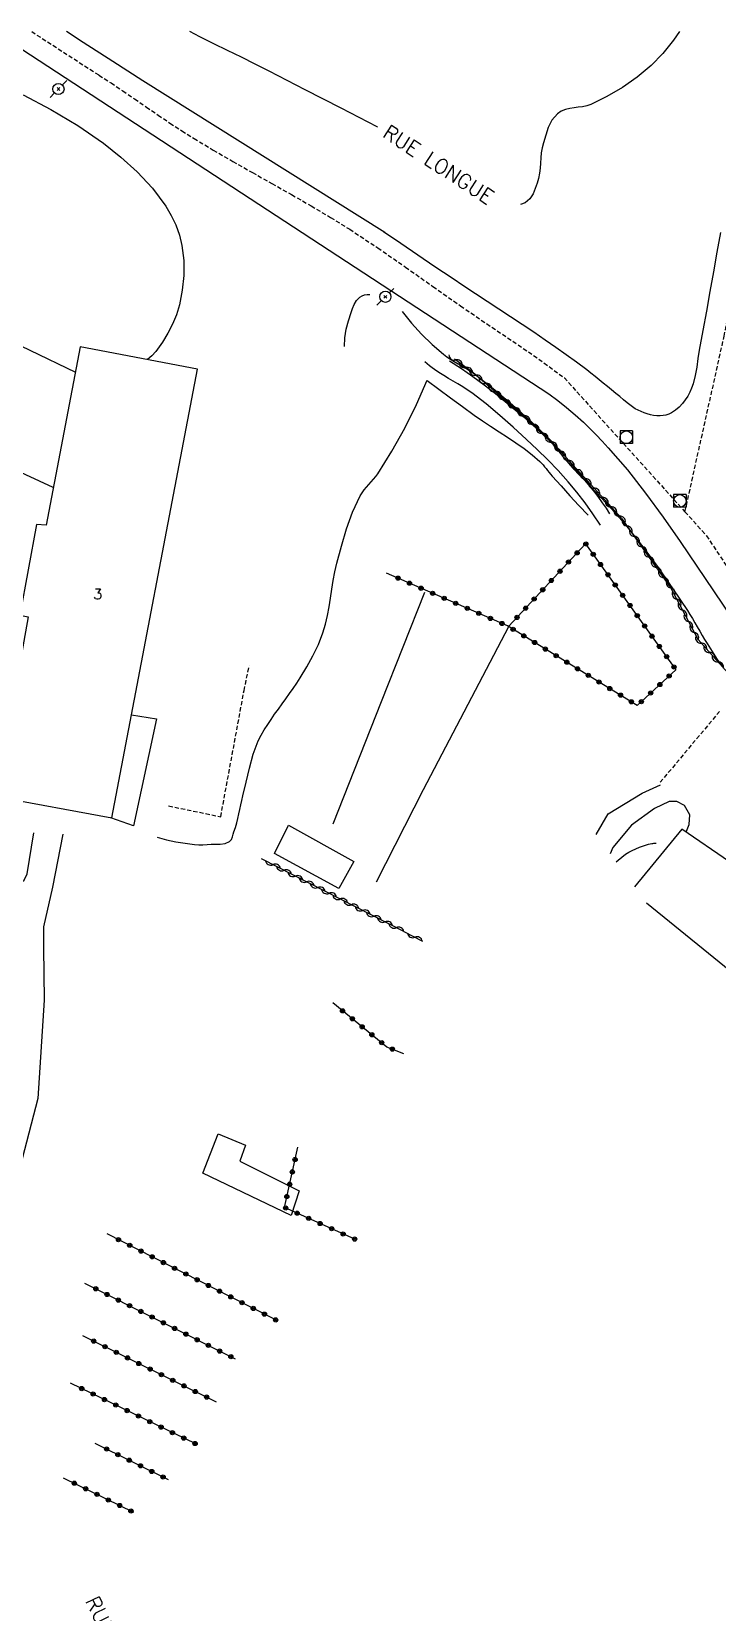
# Model space of a CAD drawing. Header units: millimetres. Extents: x 149998 to 151001, y 150999 to 152001.
# Drawn here: x 150213.8 to 150295.5, y 151811.9 to 152000 of the extents above; entities that cross this region are included whole.
import ezdxf
from ezdxf.enums import TextEntityAlignment as Align

# ---------------------------------------------------------------- set-up
doc = ezdxf.new("R2010")
doc.units = ezdxf.units.MM
doc.linetypes.add('DASHED', pattern=[0.75, 0.5, -0.25])
doc.layers.get('0').update_dxf_attribs({"linetype": 'CONTINUOUS'})
for name, color, linetype in [('W0001', 6, 'DASHED'), ('W0008', 7, 'CONTINUOUS'), ('W0017', 7, 'CONTINUOUS'), ('W0071', 7, 'CONTINUOUS'), ('W0101', 7, 'CONTINUOUS'), ('W0104', 1, 'CONTINUOUS'), ('W0112', 1, 'DASHED'), ('W0211', 2, 'CONTINUOUS'), ('W0214', 2, 'CONTINUOUS'), ('W0310', 3, 'CONTINUOUS'), ('W0323', 7, 'CONTINUOUS'), ('W0330', 7, 'CONTINUOUS'), ('W0420', 7, 'CONTINUOUS'), ('W0473', 7, 'CONTINUOUS'), ('W0989', 7, 'CONTINUOUS'), ('W0991', 7, 'CONTINUOUS')]:
    doc.layers.add(name, color=color, linetype=linetype)
doc.styles.get("Standard").update_dxf_attribs({"font": 'romans.shx', "width": 0.85})

# ---------------------------------------------------------------- blocks, each defined once
blk = doc.blocks.new('T420')
for p, q in [((0.75, 0.75), (-0.75, 0.75)), ((-0.75, 0.75), (-0.75, -0.75)), ((0.75, 0.75), (0.75, -0.75)), ((0.75, -0.75), (-0.75, -0.75))]:
    blk.add_line(p, q)
blk.add_ellipse((0, 0), major_axis=(-0.53, 0.53), ratio=1, start_param=3.926991, end_param=10.210176)
blk = doc.blocks.new('T473')
for p, q in [((-0.166667, 0.166667), (0.166667, -0.166667)), ((-0.166667, -0.166667), (0.166667, 0.166667)), ((0.500001, 0.500001), (1.000002, 1.000002)), ((-1.000002, -1.000002), (-0.500001, -0.500001))]:
    blk.add_line(p, q)
blk.add_ellipse((0, 0), major_axis=(0.471405, 0.471405), ratio=1, start_param=5.4977871438, end_param=11.780972451)
blk = doc.blocks.new('t310o')
at = {"color": 0, "linetype": 'Continuous'}
for centre, start, end in [((-0.5, 0.38), 216.8699, 323.1304), ((0.5, -0.37), 36.8699, 143.1303)]:
    blk.add_arc(centre, 0.625, start, end, dxfattribs=at)
blk = doc.blocks.new('t323o')
at = {"color": 0, "linetype": 'Continuous'}
for radius in [0.25, 0.15]:
    blk.add_circle((0, 0), radius, dxfattribs=at)

msp = doc.modelspace()

# ---------------------------------------------------------------- linework, layer by layer
at = {"layer": 'W0001'}
for points in [[(150213.86, 152000), (150221.87, 151994.82), (150223.3, 151993.89), (150224.71, 151992.94), (150226.11, 151991.99), (150227.51, 151991.03), (150228.91, 151990.07), (150230.32, 151989.12), (150231.75, 151988.19), (150233.18, 151987.29), (150235.48, 151985.9), (150237.8, 151984.56), (150240.13, 151983.23), (150242.46, 151981.92), (150244.8, 151980.6), (150247.12, 151979.26), (150249.43, 151977.89), (150251.71, 151976.48), (150255.06, 151974.27), (150258.35, 151971.99), (150261.62, 151969.67), (150264.9, 151967.37), (150268.01, 151965.25), (150271.13, 151963.16), (150274.23, 151961.03), (150277.26, 151958.8), (150291.62, 151942.86)], [(150291.62, 151942.86), (150296.28, 151963.75), (150303.45, 152000)], [(150291.62, 151942.86), (150294.18, 151940.02), (150307.28, 151920.17), (150320.43, 151903.05), (150324.48, 151899.88)]]:
    msp.add_lwpolyline(points, dxfattribs=at)
at = {"layer": 'W0008'}
for points in [[(150209.43, 152000), (150275.4, 151956.91)], [(150227.08, 151994.15), (150223.53, 151996.44), (150219.98, 151998.72), (150217.99, 152000)], [(150255.89, 151976.08), (150227.08, 151994.15)], [(150295.86, 151976.08), (150295.43, 151973.75), (150295.01, 151971.41), (150294.59, 151969.08), (150294.17, 151966.75), (150293.75, 151964.42), (150293.32, 151962.09), (150293.16, 151961.09), (150293.02, 151960.07), (150292.85, 151959.07), (150292.58, 151958.08), (150292.41, 151957.58), (150292.2, 151957.1), (150291.96, 151956.63), (150291.66, 151956.19), (150291.31, 151955.74), (150290.92, 151955.33), (150290.48, 151954.96), (150290, 151954.65), (150289.69, 151954.5), (150289.36, 151954.38), (150289.02, 151954.31), (150288.68, 151954.27), (150288.28, 151954.27), (150287.88, 151954.33), (150287.5, 151954.41), (150287.12, 151954.52), (150286.75, 151954.64), (150286.39, 151954.78), (150286.03, 151954.94), (150285.69, 151955.13), (150285.21, 151955.46), (150284.75, 151955.82), (150284.31, 151956.2), (150283.87, 151956.57), (150283.37, 151956.96), (150282.88, 151957.36), (150282.39, 151957.76), (150281.9, 151958.16), (150281.41, 151958.56), (150280.92, 151958.96), (150280.42, 151959.35), (150279.92, 151959.74), (150278.7, 151960.65), (150277.47, 151961.54), (150276.23, 151962.42), (150274.98, 151963.28), (150273.61, 151964.22), (150272.23, 151965.15), (150270.84, 151966.07), (150269.46, 151966.98), (150268.07, 151967.9), (150266.68, 151968.81), (150265.29, 151969.72), (150263.91, 151970.65), (150261.86, 151972.02), (150259.82, 151973.4), (150257.79, 151974.78), (150255.75, 151976.17)], [(150275.4, 151956.91), (150276.47, 151956.11), (150277.52, 151955.28), (150278.54, 151954.41), (150279.54, 151953.52), (150280.31, 151952.79), (150281.05, 151952.04), (150281.77, 151951.27), (150282.48, 151950.49), (150283.64, 151949.17), (150284.76, 151947.84), (150285.86, 151946.48), (150286.93, 151945.09), (150289.02, 151942.23), (150291.04, 151939.32), (150293.03, 151936.39), (150295.01, 151933.45), (150297.22, 151930.17)]]:
    msp.add_lwpolyline(points, dxfattribs=at)
at = {"layer": 'W0017'}
for points in [[(150207.14, 151932.18), (150205.83, 151931.64), (150205.45, 151930.69), (150205.41, 151929.46), (150205.79, 151928.45), (150206.94, 151923.73), (150207.53, 151914.82), (150207.53, 151908.99), (150208.06, 151906.7), (150209.7, 151901.98), (150210.77, 151899.65), (150211.97, 151898.69), (150212.57, 151898.74), (150212.98, 151899.04), (150213.33, 151899.78), (150214.1, 151904.68)], [(150281.03, 151904.46), (150282.47, 151906.92), (150286.54, 151909.37), (150288.7, 151910.38)], [(150291.8, 151904.86), (150292.11, 151905.65), (150292.2, 151906.82), (150291.58, 151907.92), (150290.65, 151908.41), (150289.73, 151908.39), (150287.98, 151907.58), (150285.26, 151905.57), (150283.04, 151902.92), (150282.72, 151902.16)], [(150217.57, 151904.52), (150216.33, 151898.21), (150215.26, 151893.47), (150215.26, 151892.11), (150215.28, 151890.99), (150215.35, 151884.75), (150214.6, 151873.05), (150212.72, 151865.89), (150211.8, 151858.2)]]:
    msp.add_lwpolyline(points, dxfattribs=at)
at = {"layer": 'W0071'}
for points in [[(150281.57, 151941.26), (150280.67, 151942.61), (150279.73, 151943.92), (150278.74, 151945.21), (150277.71, 151946.45), (150276.53, 151947.77), (150275.3, 151949.04), (150274.03, 151950.27), (150272.75, 151951.48), (150271.18, 151952.92), (150269.58, 151954.34), (150267.94, 151955.71), (150266.25, 151957.01), (150265.71, 151957.39), (150265.16, 151957.74), (150264.6, 151958.08), (150264.03, 151958.41), (150263.46, 151958.74), (150262.9, 151959.07), (150262.34, 151959.42), (150261.8, 151959.79), (150261.51, 151960), (150261.22, 151960.23), (150260.94, 151960.46), (150260.67, 151960.7)], [(150263.61, 151960.84), (150265.01, 151959.92), (150266.38, 151958.96), (150267.72, 151957.96), (150269.05, 151956.94), (150270.71, 151955.6), (150272.35, 151954.22), (150273.95, 151952.79), (150275.49, 151951.31), (150275.76, 151951.02), (150276.03, 151950.72), (150276.29, 151950.42), (150276.54, 151950.11), (150276.79, 151949.81), (150277.04, 151949.5), (150277.3, 151949.19), (150277.56, 151948.89), (150277.97, 151948.43), (150278.38, 151947.97), (150278.8, 151947.52), (150279.22, 151947.06), (150279.64, 151946.61), (150280.05, 151946.15), (150280.45, 151945.68), (150280.84, 151945.2), (150281.32, 151944.57), (150281.78, 151943.94), (150282.22, 151943.29), (150282.64, 151942.62)]]:
    msp.add_lwpolyline(points, dxfattribs=at)
at = {"layer": 'W0101'}
msp.add_lwpolyline([(150223.41, 151906.44), (150233.6, 151959.83), (150219.64, 151962.49), (150215.58, 151941.29), (150214.43, 151941.35), (150212.43, 151930.55), (150213.46, 151930.35), (150209.58, 151908.99)], close=True, dxfattribs=at)
for points in [[(150291.24, 151905.12), (150285.6, 151898.26)], [(150287.03, 151896.32), (150298.42, 151887.08), (150305.17, 151895.67), (150297.4, 151902.12), (150296.93, 151901.23), (150291.24, 151905.12)]]:
    msp.add_lwpolyline(points, dxfattribs=at)
at = {"layer": 'W0104'}
for points in [[(150216.43, 151945.75), (150202.26, 151952.31), (150208.15, 151964.7), (150219.06, 151959.48)], [(150225.75, 151918.7), (150228.72, 151918.24), (150225.97, 151905.51), (150223.29, 151906.46)]]:
    msp.add_lwpolyline(points, dxfattribs=at)
for points in [[(150250.43, 151898.05), (150242.75, 151902.22), (150244.42, 151905.59), (150252.19, 151901.25)], [(150244.75, 151859.12), (150234.25, 151864.18), (150236.06, 151868.85), (150239.31, 151867.5), (150238.65, 151865.61), (150245.71, 151862.05)]]:
    msp.add_lwpolyline(points, close=True, dxfattribs=at)
at = {"layer": 'W0112'}
for points in [[(150230.16, 151907.87), (150236.36, 151906.58), (150239.14, 151921.6), (150239.75, 151924.54)], [(150295.74, 151919.11), (150288.67, 151910.68)]]:
    msp.add_lwpolyline(points, dxfattribs=at)
at = {"layer": 'W0211'}
for points in [[(150255.02, 151988.65), (150254.99, 151988.67), (150250.71, 151990.9), (150246.4, 151993.08), (150242.11, 151995.28), (150240.47, 151996.12), (150238.83, 151996.94), (150237.18, 151997.75), (150235.54, 151998.56), (150233.89, 151999.38), (150232.7, 152000)], [(150290.96, 152000), (150290.25, 151998.97), (150288.99, 151997.41), (150287.58, 151995.97), (150285.94, 151994.59), (150284.18, 151993.36), (150282.33, 151992.27), (150280.4, 151991.33), (150279.92, 151991.16), (150279.42, 151991.06), (150278.92, 151991), (150278.42, 151990.94), (150277.9, 151990.86), (150277.39, 151990.73), (150276.89, 151990.53), (150276.45, 151990.23), (150275.78, 151989.48), (150275.34, 151988.59), (150275.04, 151987.67), (150274.77, 151986.77), (150274.62, 151986.18), (150274.52, 151985.57), (150274.46, 151984.97), (150274.42, 151984.36), (150274.38, 151983.75), (150274.3, 151983.14), (150274.19, 151982.54), (150274.01, 151981.95), (150273.79, 151981.33), (150273.53, 151980.69), (150273.14, 151980.09), (150272.58, 151979.62), (150272.03, 151979.43)], [(150212.85, 151992.49), (150216.14, 151990.74), (150219.34, 151988.83), (150222.41, 151986.71), (150224.48, 151985.07), (150226.43, 151983.3), (150228.23, 151981.36), (150229.82, 151979.23), (150230.48, 151978.14), (150231.03, 151976.99), (150231.46, 151975.79), (150231.75, 151974.54), (150231.95, 151972.77), (150231.96, 151970.99), (150231.78, 151969.23), (150231.44, 151967.49), (150231.09, 151966.31), (150230.62, 151965.18), (150230.06, 151964.1), (150229.43, 151963.06), (150229.05, 151962.49), (150228.62, 151961.95), (150228.16, 151961.44), (150227.66, 151960.97)], [(150257.96, 151966.68), (150259.07, 151965.31), (150260.26, 151964.01), (150261.52, 151962.78), (150262.86, 151961.63), (150263.28, 151961.31), (150263.71, 151961.02), (150264.16, 151960.75), (150264.62, 151960.49), (150265.08, 151960.23), (150265.53, 151959.96), (150265.97, 151959.69), (150266.4, 151959.39), (150268.78, 151957.54), (150271.09, 151955.6), (150273.33, 151953.59), (150275.49, 151951.49), (150276.06, 151950.91), (150276.61, 151950.3), (150277.15, 151949.69), (150277.67, 151949.06), (150278.19, 151948.43), (150278.72, 151947.8), (150279.24, 151947.18), (150279.78, 151946.57), (150280.39, 151945.88), (150281.01, 151945.21), (150281.64, 151944.54), (150282.26, 151943.87), (150282.89, 151943.2), (150283.5, 151942.52), (150284.1, 151941.82), (150284.69, 151941.12), (150286.59, 151938.69), (150288.42, 151936.22), (150290.19, 151933.7), (150291.9, 151931.14), (150292.21, 151930.65), (150292.51, 151930.16), (150292.8, 151929.66), (150293.08, 151929.16), (150293.37, 151928.66), (150293.65, 151928.16), (150293.95, 151927.67), (150294.25, 151927.18), (150294.86, 151926.24), (150295.47, 151925.31), (150296.11, 151924.39)], [(150228.81, 151904.16), (150229.9, 151903.85), (150231, 151903.61), (150232.12, 151903.42), (150233.24, 151903.29), (150233.74, 151903.25), (150234.24, 151903.25), (150234.74, 151903.27), (150235.23, 151903.3), (150235.75, 151903.31), (150236.31, 151903.31), (150236.89, 151903.39), (150237.41, 151903.64), (150237.63, 151903.89), (150237.77, 151904.19), (150237.85, 151904.5), (150237.94, 151904.79), (150238.11, 151905.31), (150238.26, 151905.84), (150238.39, 151906.38), (150238.51, 151906.91), (150238.62, 151907.45), (150238.74, 151907.99), (150238.86, 151908.52), (150239, 151909.06), (150239.4, 151910.7), (150239.79, 151912.36), (150240.24, 151914.01), (150240.83, 151915.61), (150241.16, 151916.28), (150241.54, 151916.92), (150241.95, 151917.54), (150242.36, 151918.16), (150242.78, 151918.79), (150243.22, 151919.4), (150243.66, 151920.01), (150244.11, 151920.62), (150244.56, 151921.23), (150245, 151921.84), (150245.43, 151922.47), (150245.83, 151923.11), (150246.59, 151924.4), (150247.32, 151925.72), (150247.98, 151927.07), (150248.53, 151928.47), (150248.84, 151929.49), (150249.08, 151930.52), (150249.27, 151931.56), (150249.43, 151932.6), (150249.57, 151933.64), (150249.74, 151934.68), (150249.93, 151935.72), (150250.18, 151936.75), (150250.73, 151938.79), (150251.32, 151940.83), (150252.04, 151942.84), (150252.95, 151944.77), (150253.18, 151945.13), (150253.43, 151945.47), (150253.7, 151945.79), (150253.98, 151946.11), (150254.27, 151946.42), (150254.54, 151946.73), (150254.81, 151947.06), (150255.05, 151947.4), (150256.72, 151950.07), (150258.26, 151952.82), (150259.67, 151955.64), (150260.95, 151958.52)], [(150260.95, 151958.49), (150262.33, 151957.45), (150263.72, 151956.42), (150265.12, 151955.4), (150266.52, 151954.38), (150267.5, 151953.7), (150268.49, 151953.04), (150269.5, 151952.39), (150270.5, 151951.74), (150271.49, 151951.07), (150272.47, 151950.38), (150273.42, 151949.64), (150274.33, 151948.86), (150274.53, 151948.66), (150274.73, 151948.45), (150274.91, 151948.23), (150275.1, 151948.01), (150275.27, 151947.78), (150275.45, 151947.56), (150275.63, 151947.34), (150275.82, 151947.12), (150276.87, 151945.94), (150277.93, 151944.78), (150279, 151943.62), (150280.08, 151942.48)], [(150283.43, 151901.2), (150283.68, 151901.42), (150284.55, 151902.11), (150284.93, 151902.37), (150285.34, 151902.58), (150285.76, 151902.78), (150286.19, 151902.95), (150286.55, 151903.08), (150286.91, 151903.2), (150287.28, 151903.3), (150287.66, 151903.38), (150287.8, 151903.4), (150287.93, 151903.42), (150288.07, 151903.43), (150288.2, 151903.43)]]:
    msp.add_lwpolyline(points, dxfattribs=at)
at = {"layer": 'W0214'}
msp.add_lwpolyline([(150251.08, 151962.54), (150251.15, 151963.57), (150251.31, 151964.58), (150251.55, 151965.59), (150251.87, 151966.57), (150252.05, 151967.05), (150252.25, 151967.53), (150252.53, 151968), (150252.91, 151968.39), (150253.18, 151968.56), (150253.48, 151968.68), (150253.79, 151968.74), (150254.11, 151968.73)], dxfattribs=at)
at = {"layer": 'W0310'}
for points in [[(150316.23, 151901.27), (150306.11, 151913.05), (150302.12, 151917.69), (150295.4, 151925.16), (150293.17, 151927.68), (150289.88, 151933.91), (150284.14, 151942.02), (150276.15, 151950.74), (150272.97, 151953.82), (150266.4, 151959.39), (150264.2, 151961.04)], [(150258.14, 151892.94), (150241.23, 151901.57)], [(150258.14, 151892.94), (150260.37, 151891.76)]]:
    msp.add_lwpolyline(points, dxfattribs=at)
at = {"layer": 'W0323'}
for points in [[(150279.79, 151939.07), (150290.55, 151924.08), (150285.94, 151919.83), (150270.51, 151929.28), (150256.08, 151935.57)], [(150279.79, 151939.07), (150270.61, 151929.2)], [(150258.17, 151878.38), (150256.15, 151879.18), (150249.7, 151884.43)], [(150252.31, 151856.32), (150243.94, 151860.09), (150245.54, 151867.25)], [(150243.06, 151846.63), (150237.54, 151849.45), (150222.86, 151856.94)], [(150220.15, 151851.09), (150238.08, 151842.07)], [(150219.89, 151844.85), (150235.83, 151836.96)], [(150233.39, 151831.96), (150218.47, 151839.2)], [(150230.15, 151827.69), (150221.43, 151832.02)], [(150217.6, 151827.94), (150225.97, 151823.82)]]:
    msp.add_lwpolyline(points, dxfattribs=at)
at = {"layer": 'W0330'}
for points in [[(150249.74, 151905.74), (150255.48, 151920.29), (150260.66, 151933.31)], [(150270.6, 151929.17), (150260.45, 151909.8), (150254.86, 151898.8)]]:
    msp.add_lwpolyline(points, dxfattribs=at)

# ---------------------------------------------------------------- block references
at = {"layer": 'W0310'}
for p, rotation in [((150264.33, 151960.94), 143.1509144780379), ((150265.53, 151960.04), 143.1509144780379), ((150266.72, 151959.12), 139.7061970433102), ((150267.86, 151958.15), 139.7061970433102), ((150269.01, 151957.18), 139.7061970433102), ((150270.15, 151956.21), 139.7061970433102), ((150271.29, 151955.24), 139.7061970433102), ((150272.44, 151954.27), 139.7061970433102), ((150273.55, 151953.26), 135.9634756504857), ((150274.62, 151952.22), 135.9634756504857), ((150275.7, 151951.17), 135.9634756504857), ((150276.74, 151950.09), 132.5035347635385), ((150277.76, 151948.99), 132.5035347635385), ((150278.77, 151947.88), 132.5035347635385), ((150279.78, 151946.78), 132.5035347635385), ((150280.8, 151945.67), 132.5035347635385), ((150281.81, 151944.57), 132.5035347635385), ((150282.82, 151943.46), 132.5035347635385), ((150283.84, 151942.35), 132.5035347635385), ((150284.75, 151941.16), 125.2851570819589), ((150285.61, 151939.94), 125.2851570819589), ((150286.48, 151938.72), 125.2851570819589), ((150287.35, 151937.49), 125.2851570819589), ((150288.21, 151936.27), 125.2851570819589), ((150289.08, 151935.04), 125.2851570819589), ((150289.93, 151933.81), 117.8028989085554), ((150290.63, 151932.48), 117.8028989085554), ((150291.33, 151931.16), 117.8028989085554), ((150292.03, 151929.83), 117.8028989085554), ((150292.73, 151928.5), 117.8028989085554), ((150293.54, 151927.25), 131.5136000646975), ((150294.54, 151926.13), 131.5136000646975), ((150295.53, 151925.01), 131.9939956200334), ((150242.57, 151900.89), 152.9814296969107), ((150243.9, 151900.21), 152.9814296969107), ((150245.24, 151899.52), 152.9814296969107), ((150246.58, 151898.84), 152.9814296969107), ((150247.91, 151898.16), 152.9814296969107), ((150249.25, 151897.48), 152.9814296969107), ((150250.58, 151896.8), 152.9814296969107), ((150251.92, 151896.12), 152.9814296969107), ((150253.26, 151895.44), 152.9814296969107), ((150254.59, 151894.75), 152.9814296969107), ((150255.93, 151894.07), 152.9814296969107), ((150257.27, 151893.39), 152.9814296969107), ((150259.47, 151892.24), 331.8916370357249)]:
    msp.add_blockref('t310o', p, dxfattribs=dict(at, rotation=rotation))
at = {"layer": 'W0323'}
for p, rotation in [((150279.82, 151939.03), 305.6597171917928), ((150277.76, 151936.89), 227.0554884488249), ((150278.78, 151937.98), 227.0554884488249), ((150280.7, 151937.81), 305.6597171917928), ((150281.57, 151936.59), 305.6597171917928), ((150257.46, 151934.97), 156.4433722905236), ((150275.71, 151934.69), 227.0554884488249), ((150276.74, 151935.79), 227.0554884488249), ((150282.45, 151935.37), 305.6597171917928), ((150258.83, 151934.37), 156.4433722905236), ((150260.21, 151933.77), 156.4433722905236), ((150261.58, 151933.17), 156.4433722905236), ((150274.69, 151933.59), 227.0554884488249), ((150283.32, 151934.15), 305.6597171917928), ((150284.2, 151932.93), 305.6597171917928), ((150262.96, 151932.57), 156.4433722905236), ((150264.33, 151931.98), 156.4433722905236), ((150265.71, 151931.38), 156.4433722905236), ((150272.65, 151931.4), 227.0554884488249), ((150273.67, 151932.49), 227.0554884488249), ((150285.07, 151931.72), 305.6597171917928), ((150267.08, 151930.78), 156.4433722905236), ((150268.46, 151930.18), 156.4433722905236), ((150269.83, 151929.58), 156.4433722905236), ((150271.63, 151930.3), 227.0554884488249), ((150285.94, 151930.5), 305.6597171917928), ((150286.82, 151929.28), 305.6597171917928), ((150271.16, 151928.88), 148.4970394890274), ((150272.44, 151928.1), 148.4970394890274), ((150273.72, 151927.32), 148.4970394890274), ((150287.69, 151928.06), 305.6597171917928), ((150275, 151926.53), 148.4970394890274), ((150276.28, 151925.75), 148.4970394890274), ((150288.57, 151926.84), 305.6597171917928), ((150289.44, 151925.62), 305.6597171917928), ((150277.56, 151924.97), 148.4970394890274), ((150278.83, 151924.18), 148.4970394890274), ((150280.11, 151923.4), 148.4970394890274), ((150289.73, 151923.33), 222.751219602676), ((150290.32, 151924.4), 305.6597171917928), ((150281.39, 151922.61), 148.4970394890274), ((150282.67, 151921.83), 148.4970394890274), ((150288.63, 151922.31), 222.751219602676), ((150283.95, 151921.05), 148.4970394890274), ((150285.23, 151920.26), 148.4970394890274), ((150286.43, 151920.28), 222.751219602676), ((150287.53, 151921.3), 222.751219602676), ((150250.86, 151883.48), 140.9044703418768), ((150252.02, 151882.54), 140.9044703418768), ((150253.19, 151881.59), 140.9044703418768), ((150254.35, 151880.64), 140.9044703418768), ((150255.52, 151879.7), 140.9044703418768), ((150256.78, 151878.93), 158.3028454987329), ((150245.21, 151865.79), 77.42119080968659), ((150244.88, 151864.32), 77.42119080968659), ((150244.23, 151861.39), 77.42119080968659), ((150244.56, 151862.86), 77.42119080968659), ((150244.09, 151860.02), 155.7392858278247), ((150245.46, 151859.41), 155.7392858278247), ((150246.83, 151858.79), 155.7392858278247), ((150248.19, 151858.18), 155.7392858278247), ((150249.56, 151857.56), 155.7392858278247), ((150224.19, 151856.26), 152.9966239099983), ((150250.93, 151856.94), 155.7392858278247), ((150252.3, 151856.33), 155.7392858278247), ((150225.53, 151855.58), 152.9966239099983), ((150226.87, 151854.9), 152.9966239099983), ((150228.2, 151854.22), 152.9966239099983), ((150229.54, 151853.53), 152.9966239099983), ((150230.87, 151852.85), 152.9966239099983), ((150232.21, 151852.17), 152.9966239099983), ((150221.49, 151850.42), 333.2886776048829), ((150233.55, 151851.49), 152.9966239099983), ((150234.88, 151850.81), 152.9966239099983), ((150236.22, 151850.13), 152.9966239099983), ((150222.83, 151849.74), 333.2886776048829), ((150224.17, 151849.07), 333.2886776048829), ((150225.51, 151848.4), 333.2886776048829), ((150237.56, 151849.45), 152.8765210248543), ((150238.89, 151848.76), 152.8765210248543), ((150240.23, 151848.08), 152.8765210248543), ((150226.85, 151847.72), 333.2886776048829), ((150228.19, 151847.05), 333.2886776048829), ((150229.53, 151846.37), 333.2886776048829), ((150241.56, 151847.4), 152.8765210248543), ((150242.9, 151846.71), 152.8765210248543), ((150230.87, 151845.7), 333.2886776048829), ((150232.21, 151845.02), 333.2886776048829), ((150233.55, 151844.35), 333.2886776048829), ((150221.24, 151844.19), 333.6425413185811), ((150222.58, 151843.52), 333.6425413185811), ((150223.93, 151842.85), 333.6425413185811), ((150234.89, 151843.68), 333.2886776048829), ((150236.23, 151843), 333.2886776048829), ((150225.27, 151842.19), 333.6425413185811), ((150226.61, 151841.52), 333.6425413185811), ((150227.96, 151840.86), 333.6425413185811), ((150237.57, 151842.33), 333.2886776048829), ((150229.3, 151840.19), 333.6425413185811), ((150230.65, 151839.52), 333.6425413185811), ((150231.99, 151838.86), 333.6425413185811), ((150219.82, 151838.54), 154.1222402436261), ((150221.17, 151837.89), 154.1222402436261), ((150222.52, 151837.23), 154.1222402436261), ((150233.33, 151838.19), 333.6425413185811), ((150234.68, 151837.53), 333.6425413185811), ((150223.87, 151836.58), 154.1222402436261), ((150225.22, 151835.92), 154.1222402436261), ((150226.57, 151835.27), 154.1222402436261), ((150227.92, 151834.61), 154.1222402436261), ((150229.26, 151833.96), 154.1222402436261), ((150230.61, 151833.3), 154.1222402436261), ((150222.78, 151831.35), 153.6101445102939), ((150231.96, 151832.65), 154.1222402436261), ((150233.31, 151832), 154.1222402436261), ((150224.12, 151830.68), 153.6101445102939), ((150225.47, 151830.02), 153.6101445102939), ((150226.81, 151829.35), 153.6101445102939), ((150228.15, 151828.68), 153.6101445102939), ((150229.5, 151828.02), 153.6101445102939), ((150218.94, 151827.28), 333.8076877071966), ((150220.29, 151826.62), 333.8076877071966), ((150221.64, 151825.95), 333.8076877071966), ((150222.98, 151825.29), 333.8076877071966), ((150224.33, 151824.63), 333.8076877071966), ((150225.67, 151823.97), 333.8076877071966)]:
    msp.add_blockref('t323o', p, dxfattribs=dict(at, rotation=rotation))
at = {"layer": 'W0420'}
for p in [(150284.64, 151951.73), (150291.01, 151944.16)]:
    msp.add_blockref('T420', p, dxfattribs=at)
at = {"layer": 'W0473'}
for p in [(150217.04, 151993.17), (150255.96, 151968.45)]:
    msp.add_blockref('T473', p, dxfattribs=at)

# ---------------------------------------------------------------- texts
at = {"layer": 'W0989'}
for s, rotation, p in [('RUE LONGUE   ', 327.0331, (150255.48, 151987.56)), ('RUE DU VIGNOBLE   ', 296.3817, (150220.19, 151813.26))]:
    msp.add_text(s, height=1.75, rotation=rotation, dxfattribs=at).set_placement(p)
at = {"layer": 'W0991'}
msp.add_text('3', height=1.25, dxfattribs=at).set_placement((150221.72, 151933.09), align=Align.MIDDLE_CENTER)

doc.saveas('drawing.dxf')
